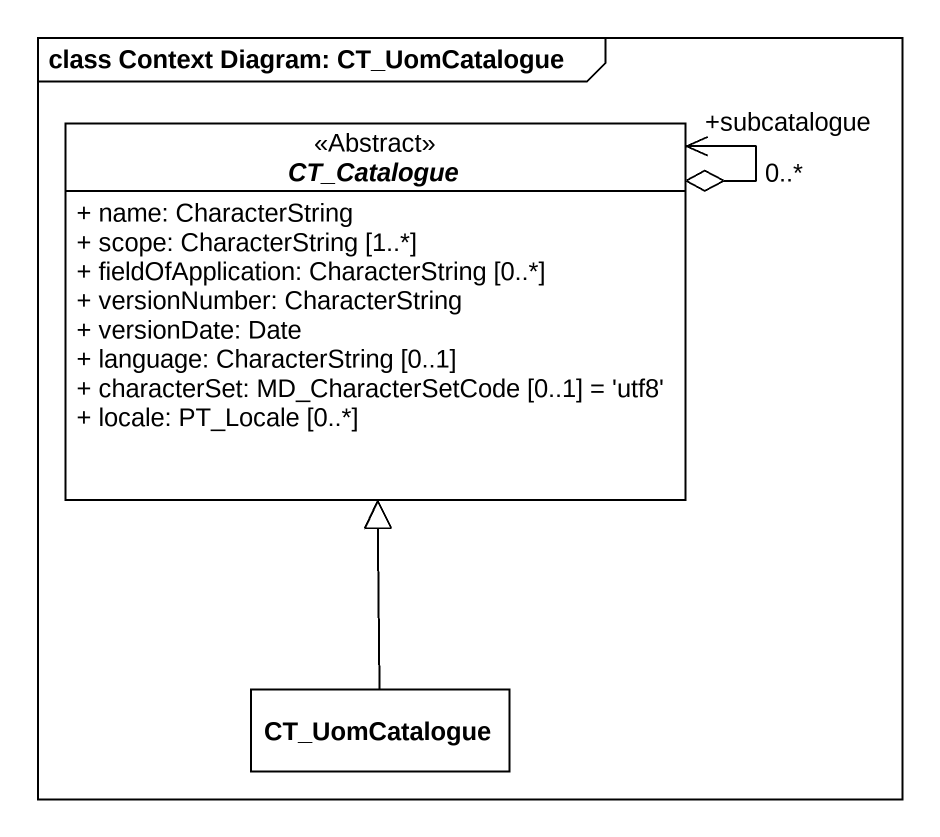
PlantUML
@startuml
mainframe class Context Diagram: CT_UomCatalogue
hide circle
hide empty members
skinparam classAttributeIconSize 0
abstract class CT_Catalogue <<Abstract>> {
  + name: CharacterString
  + scope: CharacterString [1..*]
  + fieldOfApplication: CharacterString [0..*]
  + versionNumber: CharacterString
  + versionDate: Date
  + language: CharacterString [0..1]
  + characterSet: MD_CharacterSetCode [0..1] = 'utf8'
  + locale: PT_Locale [0..*]
}
class CT_UomCatalogue
CT_Catalogue o--> "+subcatalogue\n0..*" CT_Catalogue
CT_UomCatalogue -up-|> CT_Catalogue
@enduml
